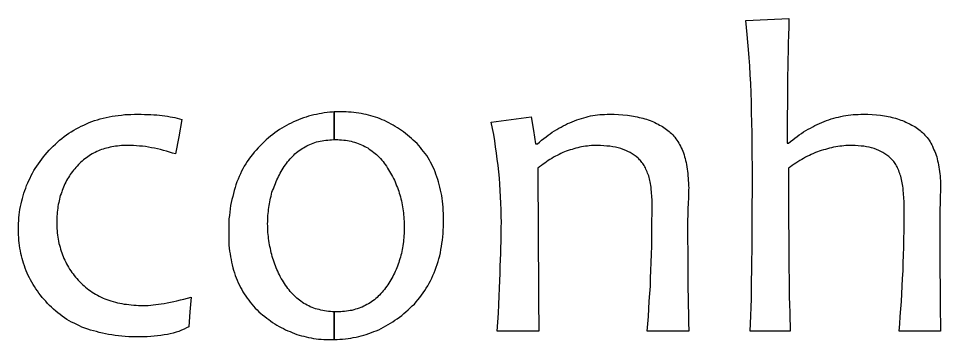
# Model space of a CAD drawing. Extents: x 0 to 100, y 0 to 33.1.
# Drawn here: x 58.51 to 79.73, y 2.43 to 9.84 of the extents above; entities that cross this region are included whole.
import ezdxf

# ---------------------------------------------------------------- set-up
doc = ezdxf.new("R2010")
doc.units = 0
doc.layers.get('0').update_dxf_attribs({"linetype": 'CONTINUOUS'})

msp = doc.modelspace()

# ---------------------------------------------------------------- linework, layer by layer
at = {"color": 7}
for points in [[(79.734939, 2.627937), (79.259164, 2.627937), (78.783389, 2.627937), (78.795996, 2.798089), (78.808604, 2.968242), (78.821198, 3.138394), (78.833792, 3.308546), (78.843238, 3.485001), (78.852683, 3.661455), (78.862142, 3.84106), (78.871601, 4.020664), (78.877898, 4.20027), (78.884195, 4.379876), (78.887344, 4.565783), (78.890492, 4.751689), (78.893641, 4.937598), (78.896789, 5.123506), (78.896789, 5.315714), (78.896789, 5.507922), (78.893641, 5.605602), (78.890492, 5.703282), (78.884195, 5.79466), (78.877898, 5.886038), (78.871601, 5.926999), (78.865304, 5.96796), (78.859007, 6.008921), (78.85271, 6.049881), (78.843264, 6.087691), (78.833819, 6.125501), (78.827522, 6.163312), (78.821224, 6.201122), (78.808617, 6.232632), (78.79601, 6.264143), (78.783402, 6.295654), (78.770795, 6.327164), (78.758187, 6.358675), (78.74558, 6.390185), (78.732973, 6.415389), (78.720365, 6.440594), (78.704611, 6.465804), (78.688856, 6.491015), (78.6731, 6.516226), (78.657344, 6.541437), (78.63844, 6.560341), (78.619535, 6.579246), (78.600629, 6.598152), (78.581724, 6.617057), (78.540763, 6.651717), (78.499803, 6.686377), (78.452542, 6.714738), (78.405281, 6.743098), (78.358021, 6.768308), (78.310761, 6.793518), (78.257198, 6.815574), (78.203634, 6.837629), (78.146918, 6.853384), (78.090202, 6.869139), (78.030337, 6.878594), (77.970473, 6.888049), (77.904304, 6.894349), (77.838136, 6.900648), (77.77197, 6.903798), (77.705805, 6.906948), (77.655391, 6.906948), (77.604977, 6.906948), (77.557716, 6.903798), (77.510455, 6.900648), (77.463195, 6.894349), (77.415935, 6.888049), (77.368674, 6.881749), (77.321413, 6.87545), (77.274153, 6.865995), (77.226893, 6.85654), (77.179632, 6.843935), (77.13237, 6.83133), (77.085111, 6.818726), (77.037851, 6.806121), (76.990591, 6.790366), (76.943331, 6.774611), (76.89922, 6.758855), (76.855108, 6.7431), (76.807848, 6.721045), (76.760589, 6.69899), (76.716477, 6.680084), (76.672366, 6.661179), (76.628256, 6.635968), (76.584146, 6.610758), (76.540036, 6.585548), (76.495926, 6.560339), (76.451815, 6.531978), (76.407703, 6.503617), (76.363593, 6.475257), (76.319483, 6.446896), (76.278523, 6.415387), (76.237563, 6.383878), (76.237563, 6.049874), (76.237563, 5.715871), (76.237563, 5.410227), (76.237563, 5.104583), (76.240711, 4.830448), (76.24386, 4.556313), (76.24386, 4.307387), (76.24386, 4.05846), (76.247009, 3.837893), (76.250157, 3.617325), (76.253306, 3.425116), (76.256454, 3.232907), (76.262751, 3.065906), (76.269048, 2.898905), (76.272197, 2.763413), (76.275345, 2.627921), (75.815325, 2.627921), (75.355304, 2.627921), (75.361615, 2.804376), (75.367925, 2.980831), (75.374222, 3.176191), (75.380519, 3.371551), (75.383668, 3.582665), (75.386816, 3.793779), (75.389965, 4.020648), (75.393113, 4.247518), (75.396262, 4.493295), (75.399411, 4.739071), (75.399411, 5.003753), (75.399411, 5.268434), (75.402559, 5.54887), (75.405708, 5.829306), (75.405708, 6.125496), (75.405708, 6.421687), (75.402559, 6.683217), (75.399411, 6.944748), (75.396262, 7.190524), (75.393113, 7.4363), (75.386816, 7.669471), (75.380519, 7.902643), (75.374222, 8.12006), (75.367925, 8.337476), (75.355318, 8.539138), (75.34271, 8.7408), (75.330103, 8.929858), (75.317496, 9.118916), (75.301741, 9.292219), (75.285986, 9.465523), (75.27023, 9.626222), (75.254474, 9.786921), (75.749155, 9.812132), (76.243836, 9.837342), (76.240688, 9.645133), (76.237539, 9.452925), (76.231242, 9.263866), (76.224945, 9.074808), (76.221796, 8.888901), (76.218648, 8.702994), (76.215499, 8.523388), (76.212351, 8.343783), (76.212351, 8.164178), (76.212351, 7.984573), (76.209202, 7.811269), (76.206054, 7.637966), (76.206054, 7.464662), (76.206054, 7.291359), (76.206054, 7.124358), (76.206054, 6.957356), (76.221808, 6.957356), (76.237563, 6.957356), (76.284823, 6.998317), (76.332083, 7.039277), (76.382496, 7.077088), (76.43291, 7.114898), (76.483325, 7.149559), (76.53374, 7.184219), (76.584153, 7.218879), (76.634565, 7.25354), (76.688128, 7.2819), (76.741692, 7.31026), (76.792106, 7.338621), (76.842519, 7.366981), (76.896084, 7.392191), (76.949649, 7.417401), (77.003211, 7.439457), (77.056774, 7.461512), (77.110339, 7.480417), (77.163904, 7.499322), (77.220618, 7.518228), (77.277333, 7.537133), (77.330898, 7.549738), (77.384463, 7.562342), (77.441178, 7.574947), (77.497892, 7.587552), (77.554608, 7.597007), (77.611325, 7.606462), (77.668038, 7.612761), (77.724751, 7.619061), (77.781466, 7.622211), (77.838181, 7.625361), (77.898048, 7.628511), (77.957915, 7.63166), (78.05874, 7.628511), (78.159565, 7.625361), (78.257241, 7.615906), (78.354917, 7.606451), (78.399029, 7.600151), (78.44314, 7.593852), (78.48725, 7.584397), (78.53136, 7.574942), (78.575472, 7.565487), (78.619583, 7.556032), (78.660543, 7.546577), (78.701503, 7.537122), (78.742463, 7.521367), (78.783423, 7.505612), (78.821234, 7.493007), (78.859044, 7.480402), (78.896854, 7.464647), (78.934665, 7.448892), (78.96932, 7.433137), (79.003975, 7.417382), (79.038635, 7.398477), (79.073296, 7.379571), (79.107956, 7.360666), (79.142616, 7.341761), (79.174127, 7.319706), (79.205638, 7.29765), (79.233993, 7.275595), (79.262348, 7.25354), (79.290704, 7.22833), (79.319059, 7.203119), (79.34742, 7.174759), (79.375781, 7.146399), (79.400986, 7.118038), (79.426192, 7.089678), (79.448246, 7.058168), (79.4703, 7.026657), (79.492356, 6.991997), (79.514412, 6.957337), (79.533316, 6.922676), (79.552221, 6.888016), (79.567977, 6.847056), (79.583732, 6.806095), (79.599487, 6.768285), (79.615242, 6.730474), (79.630998, 6.686359), (79.646754, 6.642243), (79.656199, 6.598128), (79.665645, 6.554013), (79.678252, 6.506747), (79.69086, 6.459482), (79.697157, 6.409066), (79.703454, 6.35865), (79.709764, 6.308234), (79.716074, 6.257819), (79.722371, 6.204253), (79.728669, 6.150687), (79.731817, 6.09397), (79.734966, 6.037252), (79.734966, 5.980535), (79.734966, 5.923817), (79.734966, 5.892307), (79.734966, 5.860796), (79.731817, 5.819836), (79.728669, 5.778876), (79.728669, 5.72531), (79.728669, 5.671744), (79.72552, 5.605573), (79.722371, 5.539402), (79.719223, 5.473231), (79.716074, 5.40706), (79.716074, 5.34089), (79.716074, 5.27472), (79.716074, 5.214852), (79.716074, 5.154983), (79.716074, 5.101417), (79.716074, 5.047851), (79.716074, 4.947019), (79.716074, 4.846188), (79.716074, 4.732753), (79.716074, 4.619318), (79.716074, 4.490129), (79.716074, 4.36094), (79.716074, 4.219145), (79.716074, 4.077351), (79.719223, 3.916653), (79.722371, 3.755954), (79.722371, 3.58265), (79.722371, 3.409347), (79.72552, 3.22344), (79.728669, 3.037533), (79.731804, 2.832735)], [(65.775829, 7.680644), (65.73914, 7.679094), (65.676095, 7.675993), (65.61305, 7.666175), (65.550005, 7.656873), (65.490058, 7.647571), (65.430114, 7.637753), (65.37017, 7.62535), (65.310742, 7.612948), (65.250798, 7.596928), (65.190852, 7.581425), (65.130908, 7.562305), (65.070964, 7.543701), (65.01412, 7.521481), (64.957793, 7.49926), (64.900948, 7.473938), (64.844105, 7.449133), (64.79036, 7.423812), (64.737133, 7.398491), (64.683391, 7.366968), (64.630162, 7.335445), (64.57642, 7.303923), (64.522675, 7.2724), (64.469449, 7.234676), (64.415707, 7.196952), (64.365063, 7.159229), (64.314938, 7.120988), (64.264294, 7.080164), (64.214169, 7.039339), (64.166626, 6.991797), (64.119601, 6.944771), (64.072058, 6.897746), (64.025034, 6.850204), (63.981108, 6.803178), (63.936666, 6.755636), (63.89584, 6.701892), (63.855018, 6.648666), (63.816778, 6.594922), (63.779053, 6.541696), (63.74443, 6.48485), (63.709807, 6.428007), (63.678284, 6.371164), (63.646762, 6.314837), (63.61834, 6.254891), (63.589916, 6.194947), (63.565111, 6.131902), (63.539791, 6.068857), (63.517571, 6.002711), (63.495867, 5.936565), (63.476746, 5.870419), (63.457624, 5.804273), (63.442122, 5.73141), (63.426102, 5.659062), (63.4106, 5.589815), (63.394579, 5.520569), (63.385279, 5.445123), (63.375977, 5.369158), (63.366674, 5.29371), (63.356855, 5.218261), (63.353757, 5.139198), (63.350656, 5.060649), (63.350656, 4.978482), (63.350656, 4.896835), (63.350656, 4.823971), (63.350656, 4.751623), (63.353757, 4.682377), (63.356855, 4.61313), (63.363057, 4.543886), (63.369775, 4.474639), (63.382178, 4.408493), (63.394579, 4.341829), (63.404398, 4.279302), (63.413701, 4.216255), (63.429203, 4.15321), (63.445223, 4.090165), (63.463826, 4.030221), (63.482948, 3.970277), (63.502066, 3.913431), (63.520669, 3.856588), (63.545993, 3.800261), (63.571313, 3.743415), (63.596634, 3.689673), (63.621438, 3.636447), (63.649863, 3.585803), (63.678284, 3.535678), (63.709807, 3.485034), (63.741329, 3.434393), (63.775952, 3.387365), (63.810576, 3.339822), (63.845199, 3.292798), (63.879823, 3.245774), (63.921164, 3.201332), (63.961986, 3.157406), (64.002812, 3.11658), (64.043637, 3.075239), (64.088079, 3.037518), (64.132002, 2.999793), (64.179545, 2.962069), (64.22657, 2.924345), (64.270496, 2.892822), (64.314938, 2.8613), (64.361962, 2.829777), (64.409505, 2.798255), (64.459631, 2.766732), (64.510274, 2.73521), (64.5604, 2.709889), (64.611044, 2.684566), (64.661169, 2.659245), (64.711813, 2.634441), (64.762454, 2.615319), (64.812582, 2.5962), (64.866324, 2.574497), (64.91955, 2.552274), (64.973295, 2.536772), (65.027037, 2.520752), (65.080266, 2.508351), (65.134008, 2.495431), (65.190852, 2.483028), (65.247181, 2.470627), (65.304024, 2.460808), (65.360867, 2.451505), (65.420814, 2.445306), (65.480758, 2.439104), (65.537085, 2.435487), (65.593928, 2.432386), (65.656973, 2.432386), (65.720018, 2.432386), (65.775829, 2.432386), (65.775829, 3.075239), (65.73914, 3.075239), (65.691597, 3.07834), (65.644572, 3.081441), (65.60013, 3.088159), (65.556204, 3.094361), (65.515382, 3.103663), (65.474556, 3.112963), (65.430114, 3.122782), (65.386191, 3.132085), (65.348466, 3.144486), (65.310226, 3.157406), (65.269401, 3.17291), (65.228576, 3.188928), (65.193952, 3.207531), (65.159329, 3.226652), (65.121607, 3.245774), (65.083367, 3.264377), (65.048744, 3.289697), (65.01412, 3.315018), (64.982598, 3.339822), (64.951076, 3.365146), (64.91955, 3.390466), (64.888028, 3.415787), (64.856506, 3.447309), (64.824983, 3.478832), (64.797077, 3.510357), (64.768656, 3.541879), (64.740234, 3.576503), (64.711813, 3.611124), (64.686492, 3.648848), (64.661169, 3.686572), (64.636364, 3.724296), (64.611044, 3.762537), (64.585723, 3.803362), (64.5604, 3.844184), (64.538696, 3.88501), (64.516476, 3.926351), (64.497355, 3.967176), (64.478752, 4.007999), (64.459631, 4.048824), (64.441028, 4.090165), (64.425007, 4.13099), (64.409505, 4.171815), (64.393485, 4.216255), (64.377983, 4.260181), (64.365063, 4.304107), (64.352662, 4.348546), (64.339743, 4.392473), (64.327339, 4.436399), (64.318039, 4.483939), (64.308736, 4.530966), (64.298917, 4.575408), (64.289617, 4.619332), (64.280314, 4.666359), (64.270496, 4.713899), (64.267395, 4.760926), (64.264294, 4.808469), (64.258092, 4.855493), (64.251893, 4.903036), (64.251893, 4.953162), (64.251893, 5.003806), (64.248792, 5.053931), (64.245691, 5.104575), (64.248792, 5.152115), (64.251893, 5.199142), (64.251893, 5.246167), (64.251893, 5.29371), (64.258092, 5.337636), (64.264294, 5.382075), (64.267395, 5.429102), (64.270496, 5.476645), (64.280314, 5.520569), (64.289617, 5.564495), (64.295816, 5.608937), (64.302018, 5.65286), (64.314938, 5.696786), (64.327339, 5.741228), (64.336642, 5.785152), (64.34646, 5.829594), (64.361962, 5.870419), (64.377983, 5.911242), (64.393485, 5.952067), (64.409505, 5.993408), (64.425007, 6.034233), (64.441028, 6.075056), (64.459631, 6.115881), (64.478752, 6.157222), (64.497355, 6.194947), (64.516476, 6.232671), (64.538696, 6.270395), (64.5604, 6.308117), (64.582622, 6.345841), (64.604842, 6.384081), (64.629646, 6.421806), (64.654967, 6.45953), (64.68029, 6.494153), (64.705611, 6.528777), (64.734033, 6.5634), (64.762454, 6.598023), (64.79036, 6.626445), (64.818784, 6.654867), (64.847205, 6.686389), (64.875627, 6.717912), (64.907149, 6.743234), (64.938672, 6.768555), (64.973295, 6.79336), (65.007919, 6.818681), (65.039441, 6.837801), (65.070964, 6.856405), (65.108688, 6.878626), (65.146412, 6.900847), (65.181036, 6.916349), (65.216175, 6.932369), (65.256997, 6.947872), (65.297823, 6.963892), (65.335547, 6.976294), (65.373271, 6.988697), (65.414612, 6.998515), (65.455435, 7.007817), (65.499361, 7.014018), (65.543803, 7.020219), (65.587727, 7.026937), (65.631653, 7.033138), (65.676095, 7.036239), (65.720018, 7.039339), (65.767561, 7.04244), (65.775829, 7.042957), (65.775829, 7.680644), (65.775829, 7.680644), (65.775829, 7.042957), (65.814588, 7.045541), (65.858512, 7.04244), (65.902954, 7.039339), (65.949981, 7.036239), (65.997521, 7.033138), (66.041447, 7.026937), (66.085371, 7.020219), (66.126712, 7.014018), (66.167537, 7.007817), (66.208362, 6.995415), (66.249185, 6.982495), (66.290529, 6.970093), (66.331351, 6.957174), (66.369076, 6.941671), (66.4068, 6.925651), (66.444524, 6.907048), (66.482764, 6.887928), (66.517388, 6.869324), (66.552011, 6.850204), (66.586634, 6.824882), (66.621258, 6.800077), (66.655879, 6.774756), (66.690502, 6.749435), (66.722024, 6.724113), (66.753549, 6.698792), (66.785072, 6.667269), (66.816594, 6.635747), (66.845016, 6.604223), (66.873437, 6.5727), (66.901859, 6.538077), (66.929765, 6.503456), (66.955085, 6.465732), (66.980409, 6.428007), (67.005729, 6.387182), (67.03105, 6.345841), (67.052754, 6.308117), (67.074976, 6.270395), (67.097196, 6.22957), (67.118899, 6.188745), (67.141122, 6.147404), (67.163341, 6.106581), (67.178846, 6.065756), (67.194864, 6.024931), (67.213469, 5.980489), (67.232588, 5.936565), (67.248093, 5.89574), (67.264111, 5.854399), (67.276514, 5.810473), (67.289434, 5.766549), (67.301835, 5.722107), (67.314239, 5.678181), (67.324055, 5.630641), (67.333357, 5.583614), (67.34266, 5.53969), (67.35196, 5.495248), (67.358678, 5.448221), (67.36488, 5.400681), (67.371082, 5.353654), (67.377284, 5.306113), (67.380384, 5.259086), (67.383483, 5.211543), (67.386584, 5.161418), (67.390201, 5.110774), (67.390201, 5.06375), (67.390201, 5.016207), (67.390201, 4.969182), (67.390201, 4.921639), (67.386584, 4.874615), (67.383483, 4.827072), (67.380384, 4.780045), (67.377284, 4.732504), (67.371082, 4.688578), (67.36488, 4.644655), (67.358678, 4.597112), (67.35196, 4.550085), (67.34266, 4.505643), (67.333357, 4.461719), (67.324055, 4.420894), (67.314239, 4.380072), (67.301835, 4.335629), (67.288915, 4.291703), (67.276514, 4.250878), (67.264111, 4.209537), (67.248093, 4.168714), (67.232588, 4.127889), (67.21657, 4.086548), (67.201066, 4.045723), (67.181947, 4.0049), (67.163341, 3.964075), (67.144223, 3.926351), (67.125101, 3.888111), (67.103397, 3.847285), (67.081178, 3.806463), (67.058955, 3.768739), (67.037252, 3.730498), (67.011931, 3.695875), (66.986608, 3.661252), (66.961287, 3.623527), (66.936482, 3.585803), (66.908061, 3.554281), (66.879639, 3.522758), (66.851218, 3.491236), (66.822794, 3.459713), (66.794372, 3.431292), (66.765951, 3.40287), (66.734428, 3.378065), (66.702906, 3.352742), (66.671383, 3.327421), (66.639861, 3.302101), (66.605237, 3.280394), (66.570614, 3.258175), (66.53289, 3.239056), (66.495165, 3.22045), (66.460542, 3.201332), (66.425919, 3.182726), (66.388197, 3.169809), (66.350473, 3.157406), (66.309132, 3.144486), (66.268306, 3.132085), (66.227481, 3.119681), (66.18614, 3.106764), (66.145317, 3.100562), (66.104492, 3.094361), (66.060566, 3.088159), (66.016127, 3.081441), (65.972201, 3.07834), (65.928274, 3.075239), (65.880734, 3.075239), (65.833707, 3.075239), (65.786164, 3.075239), (65.775829, 3.075239), (65.775829, 2.432386), (65.783066, 2.432386), (65.846111, 2.432386), (65.909156, 2.439104), (65.972201, 2.445306), (66.035245, 2.451505), (66.09829, 2.457707), (66.158237, 2.46701), (66.217662, 2.476828), (66.28071, 2.489229), (66.343755, 2.501633), (66.400598, 2.517651), (66.457441, 2.533156), (66.517388, 2.552274), (66.577332, 2.571396), (66.633659, 2.5931), (66.690502, 2.615319), (66.747348, 2.637542), (66.804191, 2.659245), (66.857417, 2.687667), (66.911162, 2.716088), (66.964388, 2.747611), (67.018133, 2.779133), (67.071875, 2.810656), (67.125101, 2.842181), (67.175745, 2.876802), (67.226386, 2.911425), (67.279615, 2.949149), (67.333357, 2.98739), (67.380384, 3.031316), (67.427925, 3.075239), (67.478053, 3.119681), (67.528694, 3.163607), (67.575721, 3.207531), (67.623261, 3.251973), (67.664087, 3.302101), (67.704912, 3.352742), (67.746253, 3.40287), (67.787076, 3.453511), (67.8248, 3.507256), (67.862524, 3.560482), (67.897147, 3.617325), (67.931771, 3.674171), (67.963293, 3.731014), (67.994816, 3.787341), (68.023237, 3.847285), (68.051659, 3.907232), (68.076982, 3.970277), (68.102303, 4.033322), (68.124007, 4.099468), (68.146229, 4.165614), (68.168449, 4.231759), (68.190152, 4.297905), (68.206173, 4.367152), (68.221675, 4.436399), (68.234594, 4.506161), (68.246998, 4.575408), (68.259399, 4.650854), (68.272319, 4.726303), (68.278521, 4.802267), (68.28472, 4.877713), (68.287821, 4.956263), (68.290922, 5.035328), (68.294022, 5.113875), (68.297639, 5.19294), (68.294538, 5.265288), (68.290922, 5.337636), (68.287821, 5.410499), (68.28472, 5.482844), (68.278521, 5.552091), (68.272319, 5.621338), (68.263016, 5.687484), (68.253197, 5.753629), (68.240796, 5.816674), (68.228393, 5.879719), (68.212375, 5.942764), (68.19687, 6.005812), (68.180852, 6.065756), (68.165348, 6.1257), (68.143128, 6.185128), (68.120906, 6.245072), (68.099202, 6.301918), (68.076982, 6.358761), (68.051659, 6.412505), (68.026338, 6.465732), (67.997917, 6.519474), (67.970011, 6.5727), (67.938489, 6.623344), (67.906966, 6.673987), (67.872343, 6.721013), (67.837203, 6.768555), (67.799479, 6.81558), (67.761755, 6.862606), (67.724031, 6.907048), (67.686309, 6.950973), (67.641867, 6.991797), (67.597941, 7.033138), (67.554017, 7.070862), (67.509575, 7.108586), (67.465649, 7.14631), (67.421726, 7.184033), (67.374183, 7.218657), (67.327156, 7.253797), (67.279615, 7.285319), (67.232588, 7.316325), (67.185045, 7.344747), (67.138021, 7.373169), (67.087377, 7.401591), (67.037252, 7.430013), (66.986608, 7.455335), (66.936482, 7.480656), (66.885841, 7.50236), (66.835713, 7.524581), (66.781971, 7.543701), (66.728226, 7.562305), (66.675, 7.578325), (66.621258, 7.593827), (66.567513, 7.60623), (66.514287, 7.619149), (66.457441, 7.631551), (66.400598, 7.644471), (66.343755, 7.653772), (66.287428, 7.663074), (66.227481, 7.669275), (66.167537, 7.675993), (66.110694, 7.679094), (66.053848, 7.682194), (65.99442, 7.682194), (65.934476, 7.682194), (65.86833, 7.682194), (65.802185, 7.682194), (65.775829, 7.680644)], [(62.487289, 3.409379), (62.458929, 3.069073), (62.43057, 2.728767), (62.377006, 2.700408), (62.323443, 2.672049), (62.263578, 2.646838), (62.203714, 2.621627), (62.137545, 2.602722), (62.071377, 2.583818), (62.005209, 2.568062), (61.93904, 2.552306), (61.863421, 2.539699), (61.787802, 2.527091), (61.712183, 2.517632), (61.636563, 2.508174), (61.554642, 2.501876), (61.47272, 2.495579), (61.384495, 2.495579), (61.29627, 2.495579), (61.214349, 2.495579), (61.132429, 2.495579), (61.050507, 2.498728), (60.968586, 2.501876), (60.889815, 2.511335), (60.811045, 2.520794), (60.735424, 2.530253), (60.659804, 2.539712), (60.587334, 2.552319), (60.514865, 2.564927), (60.442397, 2.580683), (60.369929, 2.596439), (60.303761, 2.615343), (60.237592, 2.634248), (60.171425, 2.653153), (60.105258, 2.672059), (60.03909, 2.697269), (59.972922, 2.722478), (59.913056, 2.750839), (59.85319, 2.7792), (59.793324, 2.80756), (59.733458, 2.835921), (59.679894, 2.86743), (59.626331, 2.898939), (59.572767, 2.936751), (59.519204, 2.974563), (59.46879, 3.012373), (59.418376, 3.050183), (59.367962, 3.091143), (59.317549, 3.132103), (59.270287, 3.176219), (59.223026, 3.220334), (59.182066, 3.267599), (59.141106, 3.314864), (59.100146, 3.35898), (59.059186, 3.403095), (59.021375, 3.453511), (58.983565, 3.503928), (58.948905, 3.554343), (58.914244, 3.604758), (58.882734, 3.655173), (58.851223, 3.705588), (58.819713, 3.756004), (58.788202, 3.80642), (58.762997, 3.859987), (58.737791, 3.913553), (58.712582, 3.967119), (58.687372, 4.020685), (58.668466, 4.077403), (58.64956, 4.13412), (58.630656, 4.190838), (58.611751, 4.247555), (58.595996, 4.304272), (58.58024, 4.36099), (58.567632, 4.420858), (58.555025, 4.480727), (58.545579, 4.540596), (58.536134, 4.600464), (58.529836, 4.660333), (58.523539, 4.720201), (58.517242, 4.783221), (58.510945, 4.846241), (58.510945, 4.909259), (58.510945, 4.972278), (58.510945, 5.041599), (58.510945, 5.11092), (58.517242, 5.17709), (58.523539, 5.243261), (58.529836, 5.306281), (58.536134, 5.369301), (58.545579, 5.435471), (58.555025, 5.50164), (58.570779, 5.56466), (58.586534, 5.62768), (58.60229, 5.687548), (58.618046, 5.747417), (58.63695, 5.807286), (58.655855, 5.867154), (58.677911, 5.927023), (58.699966, 5.986891), (58.725172, 6.043609), (58.750377, 6.100326), (58.778733, 6.157042), (58.807088, 6.213758), (58.835449, 6.270477), (58.863809, 6.327196), (58.898465, 6.380762), (58.93312, 6.434328), (58.97093, 6.487895), (59.00874, 6.541461), (59.046551, 6.591876), (59.084361, 6.642292), (59.128471, 6.695858), (59.172581, 6.749425), (59.216692, 6.79669), (59.260803, 6.843956), (59.311217, 6.891221), (59.361631, 6.938487), (59.408891, 6.982602), (59.456151, 7.026718), (59.509714, 7.070833), (59.563278, 7.114949), (59.616841, 7.152759), (59.670405, 7.190569), (59.72712, 7.22523), (59.783834, 7.25989), (59.840551, 7.2914), (59.897267, 7.322911), (59.957133, 7.351271), (60.016999, 7.379632), (60.076863, 7.407992), (60.136728, 7.436352), (60.199745, 7.458407), (60.262762, 7.480462), (60.32893, 7.499368), (60.395099, 7.518273), (60.461266, 7.534028), (60.527433, 7.549783), (60.596751, 7.565538), (60.666069, 7.581294), (60.735387, 7.590743), (60.804705, 7.600193), (60.880325, 7.609648), (60.955944, 7.619103), (61.028415, 7.622252), (61.100885, 7.625402), (61.179656, 7.628552), (61.258426, 7.631702), (61.334045, 7.628552), (61.409665, 7.625402), (61.482134, 7.622252), (61.554603, 7.619103), (61.623922, 7.615953), (61.69324, 7.612803), (61.756257, 7.606503), (61.819274, 7.600203), (61.882291, 7.590754), (61.945308, 7.581304), (62.002022, 7.571849), (62.058735, 7.562394), (62.1123, 7.54979), (62.165865, 7.537185), (62.219429, 7.52143), (62.272992, 7.505674), (62.200524, 7.108653), (62.128056, 6.711631), (62.058737, 6.733686), (61.989417, 6.755741), (61.9201, 6.774646), (61.850783, 6.793552), (61.781464, 6.812457), (61.712144, 6.831362), (61.642827, 6.843967), (61.573511, 6.856572), (61.504191, 6.869176), (61.434872, 6.881781), (61.365552, 6.888081), (61.296233, 6.894381), (61.226916, 6.90068), (61.157599, 6.90698), (61.085129, 6.90698), (61.01266, 6.90698), (60.968549, 6.90698), (60.924437, 6.90698), (60.880327, 6.90383), (60.836217, 6.90068), (60.792107, 6.894381), (60.747997, 6.888081), (60.703886, 6.881781), (60.659775, 6.875481), (60.618814, 6.866026), (60.577854, 6.856572), (60.540044, 6.847117), (60.502234, 6.837662), (60.461274, 6.825057), (60.420313, 6.812452), (60.385653, 6.796697), (60.350993, 6.780942), (60.313182, 6.765187), (60.275372, 6.749431), (60.240712, 6.730526), (60.206051, 6.711621), (60.171391, 6.689566), (60.13673, 6.667511), (60.10522, 6.645455), (60.073709, 6.6234), (60.042199, 6.59819), (60.010688, 6.572981), (59.979178, 6.54777), (59.947667, 6.522559), (59.919312, 6.494198), (59.890956, 6.465838), (59.862601, 6.434327), (59.834246, 6.402816), (59.805891, 6.371307), (59.777537, 6.339798), (59.752327, 6.305138), (59.727116, 6.270477), (59.70506, 6.238967), (59.683004, 6.207456), (59.66095, 6.172796), (59.638896, 6.138135), (59.61999, 6.100325), (59.601084, 6.062515), (59.582178, 6.024704), (59.563273, 5.986894), (59.547518, 5.949084), (59.531763, 5.911274), (59.519156, 5.873462), (59.506549, 5.83565), (59.490793, 5.79469), (59.475037, 5.75373), (59.465591, 5.71277), (59.456145, 5.67181), (59.446687, 5.63085), (59.437228, 5.589889), (59.427782, 5.545774), (59.418336, 5.501659), (59.415188, 5.460697), (59.412039, 5.419736), (59.405742, 5.372471), (59.399445, 5.325206), (59.396297, 5.28109), (59.393148, 5.236975), (59.393148, 5.18971), (59.393148, 5.142445), (59.393148, 5.092028), (59.393148, 5.041612), (59.396297, 4.991197), (59.399445, 4.940782), (59.405742, 4.890367), (59.412039, 4.839952), (59.41835, 4.792685), (59.42466, 4.745419), (59.434106, 4.698154), (59.443551, 4.650888), (59.456159, 4.606773), (59.468766, 4.562658), (59.481373, 4.518543), (59.493981, 4.474427), (59.509737, 4.430312), (59.525493, 4.386197), (59.541247, 4.345235), (59.557002, 4.304274), (59.579058, 4.260158), (59.601113, 4.216043), (59.620018, 4.178233), (59.638922, 4.140423), (59.664128, 4.099462), (59.689333, 4.058502), (59.714544, 4.020692), (59.739755, 3.982882), (59.76811, 3.945071), (59.796466, 3.907261), (59.824821, 3.872601), (59.853176, 3.83794), (59.884686, 3.80328), (59.916195, 3.768619), (59.950855, 3.733959), (59.985516, 3.699299), (60.020176, 3.670938), (60.054837, 3.642577), (60.092648, 3.611067), (60.13046, 3.579556), (60.16827, 3.554347), (60.20608, 3.529137), (60.247041, 3.503926), (60.288001, 3.478716), (60.328961, 3.45666), (60.369921, 3.434604), (60.414031, 3.41255), (60.458141, 3.390495), (60.502252, 3.37474), (60.546364, 3.358984), (60.593624, 3.343229), (60.640883, 3.327474), (60.691297, 3.311718), (60.741711, 3.295963), (60.792125, 3.283355), (60.842538, 3.270748), (60.892952, 3.261289), (60.943366, 3.25183), (60.996929, 3.245533), (61.050493, 3.239236), (61.107209, 3.232939), (61.163925, 3.226642), (61.220638, 3.223493), (61.277352, 3.220345), (61.337218, 3.220345), (61.397084, 3.220345), (61.447497, 3.220345), (61.497911, 3.220345), (61.554626, 3.226642), (61.611341, 3.232939), (61.671208, 3.239236), (61.731075, 3.245533), (61.797241, 3.254992), (61.863407, 3.264451), (61.935877, 3.280207), (62.008348, 3.295963), (62.083967, 3.311717), (62.159586, 3.327472), (62.238357, 3.346378), (62.317127, 3.365283), (62.402208, 3.387331)], [(73.93741, 2.627937), (73.461634, 2.627937), (72.985858, 2.627937), (72.998465, 2.798089), (73.011072, 2.968242), (73.020518, 3.141545), (73.029964, 3.314848), (73.042571, 3.491303), (73.055178, 3.667758), (73.061475, 3.847362), (73.067773, 4.026967), (73.07407, 4.212875), (73.080367, 4.398783), (73.086664, 4.58469), (73.092961, 4.770597), (73.092961, 4.962806), (73.092961, 5.155015), (73.096109, 5.353525), (73.099258, 5.552035), (73.096109, 5.643413), (73.092961, 5.734791), (73.083515, 5.823019), (73.07407, 5.911247), (73.070921, 5.949057), (73.067773, 5.986868), (73.058314, 6.027828), (73.048855, 6.068788), (73.042558, 6.103448), (73.036261, 6.138109), (73.026802, 6.172769), (73.017343, 6.20743), (73.004736, 6.23894), (72.992128, 6.270451), (72.979521, 6.301961), (72.966913, 6.333472), (72.954319, 6.361831), (72.941725, 6.390191), (72.925969, 6.418551), (72.910213, 6.446912), (72.894459, 6.468968), (72.878704, 6.491023), (72.862949, 6.516233), (72.847195, 6.541442), (72.828289, 6.560348), (72.809383, 6.579254), (72.790477, 6.598158), (72.771572, 6.617063), (72.727461, 6.651724), (72.683351, 6.686384), (72.636092, 6.714745), (72.588832, 6.743105), (72.538418, 6.768315), (72.488004, 6.793526), (72.43129, 6.815581), (72.374575, 6.837636), (72.314709, 6.853391), (72.254843, 6.869146), (72.188676, 6.878601), (72.122509, 6.888056), (72.053189, 6.894356), (71.98387, 6.900656), (71.911402, 6.903805), (71.838934, 6.906955), (71.791673, 6.906955), (71.744411, 6.906955), (71.697152, 6.903805), (71.649892, 6.900656), (71.605782, 6.894356), (71.561672, 6.888056), (71.517555, 6.881756), (71.473438, 6.875457), (71.429328, 6.866002), (71.385218, 6.856547), (71.341108, 6.843942), (71.296998, 6.831337), (71.252887, 6.818733), (71.208776, 6.806128), (71.164666, 6.790373), (71.120556, 6.774618), (71.079595, 6.758863), (71.038635, 6.743107), (70.997675, 6.721052), (70.956715, 6.698997), (70.912604, 6.680092), (70.868492, 6.661187), (70.827532, 6.635976), (70.786572, 6.610766), (70.745612, 6.585555), (70.704652, 6.560344), (70.666842, 6.531985), (70.629031, 6.503625), (70.58807, 6.475265), (70.547108, 6.446904), (70.506148, 6.415393), (70.465188, 6.383883), (70.465188, 6.163316), (70.465188, 5.942748), (70.468337, 5.719029), (70.471485, 5.495309), (70.471485, 5.268439), (70.471485, 5.04157), (70.471485, 4.808398), (70.471485, 4.575226), (70.474634, 4.338904), (70.477782, 4.102582), (70.477782, 3.863107), (70.477782, 3.623633), (70.480931, 3.377859), (70.484079, 3.132085), (70.487228, 2.880007), (70.490376, 2.627929), (70.011449, 2.627929), (69.532521, 2.627929), (69.545129, 2.835893), (69.557736, 3.043857), (69.567195, 3.239216), (69.576654, 3.434575), (69.582951, 3.614181), (69.589248, 3.793787), (69.595545, 3.957638), (69.601842, 4.121489), (69.608139, 4.269584), (69.614436, 4.417679), (69.617585, 4.553171), (69.620733, 4.688663), (69.620733, 4.805248), (69.620733, 4.921832), (69.623882, 5.025815), (69.62703, 5.129798), (69.623882, 5.277893), (69.620733, 5.425988), (69.614436, 5.574083), (69.608139, 5.722178), (69.59868, 5.867124), (69.589221, 6.012069), (69.579776, 6.157013), (69.57033, 6.301957), (69.551426, 6.446901), (69.532521, 6.591845), (69.513615, 6.73364), (69.49471, 6.875434), (69.472654, 7.017227), (69.450598, 7.159021), (69.422239, 7.300815), (69.393879, 7.442609), (69.853901, 7.505628), (70.313923, 7.568647), (70.364337, 7.256701), (70.41475, 6.944756), (70.436805, 6.944756), (70.458859, 6.944756), (70.50612, 6.985716), (70.553382, 7.026676), (70.603794, 7.067637), (70.654206, 7.108597), (70.701466, 7.143258), (70.748726, 7.177918), (70.79914, 7.212578), (70.849554, 7.247239), (70.899967, 7.275599), (70.950381, 7.303959), (71.000795, 7.33232), (71.051208, 7.36068), (71.101622, 7.38589), (71.152036, 7.411101), (71.205599, 7.433156), (71.259163, 7.455211), (71.309577, 7.477266), (71.35999, 7.499322), (71.413554, 7.515077), (71.467117, 7.530832), (71.520681, 7.546587), (71.574245, 7.562342), (71.62781, 7.574947), (71.681374, 7.587552), (71.734938, 7.597007), (71.788502, 7.606462), (71.842065, 7.612761), (71.895629, 7.619061), (71.949195, 7.622211), (72.002761, 7.625361), (72.059475, 7.628511), (72.116188, 7.63166), (72.220165, 7.628511), (72.324143, 7.625361), (72.42497, 7.615906), (72.525797, 7.606451), (72.573057, 7.600151), (72.620317, 7.593852), (72.664428, 7.584397), (72.70854, 7.574942), (72.75265, 7.565487), (72.79676, 7.556032), (72.840875, 7.546577), (72.88499, 7.537122), (72.925951, 7.524517), (72.966911, 7.511913), (73.007872, 7.496158), (73.048834, 7.480402), (73.086644, 7.467798), (73.124454, 7.455193), (73.159115, 7.436288), (73.193775, 7.417383), (73.231585, 7.398477), (73.269396, 7.379572), (73.300906, 7.360667), (73.332417, 7.341762), (73.363926, 7.319707), (73.395435, 7.297651), (73.426946, 7.275596), (73.458456, 7.253541), (73.486817, 7.231485), (73.515178, 7.20943), (73.543533, 7.18107), (73.571888, 7.15271), (73.597094, 7.124349), (73.6223, 7.095989), (73.644354, 7.064479), (73.666408, 7.032968), (73.688464, 6.998308), (73.71052, 6.963648), (73.729425, 6.928987), (73.748331, 6.894327), (73.767236, 6.856516), (73.78614, 6.818706), (73.801896, 6.777746), (73.817652, 6.736785), (73.830246, 6.69267), (73.84284, 6.648554), (73.855448, 6.604439), (73.868055, 6.560323), (73.877514, 6.513058), (73.886973, 6.465793), (73.896418, 6.415376), (73.905864, 6.36496), (73.912161, 6.314545), (73.918458, 6.26413), (73.921607, 6.210564), (73.924755, 6.156997), (73.927904, 6.10028), (73.931052, 6.043563), (73.934201, 5.983694), (73.937349, 5.923825), (73.934201, 5.895465), (73.931052, 5.867104), (73.931052, 5.822989), (73.931052, 5.778873), (73.931052, 5.725307), (73.931052, 5.671741), (73.927904, 5.608721), (73.924755, 5.545701), (73.921607, 5.479532), (73.918458, 5.413362), (73.918458, 5.359796), (73.918458, 5.30623), (73.91531, 5.265268), (73.912161, 5.224307), (73.912161, 5.192796), (73.912161, 5.161286), (73.912161, 5.047852), (73.912161, 4.934419), (73.912161, 4.808379), (73.912161, 4.682339), (73.91531, 4.543696), (73.918458, 4.405054), (73.918458, 4.253807), (73.918458, 4.102561), (73.918458, 3.938711), (73.918458, 3.774861), (73.921607, 3.598406), (73.924755, 3.421952), (73.927904, 3.229744), (73.931052, 3.037536), (73.934231, 2.832737)]]:
    msp.add_lwpolyline(points, close=True, dxfattribs=at)

doc.saveas('drawing.dxf')
